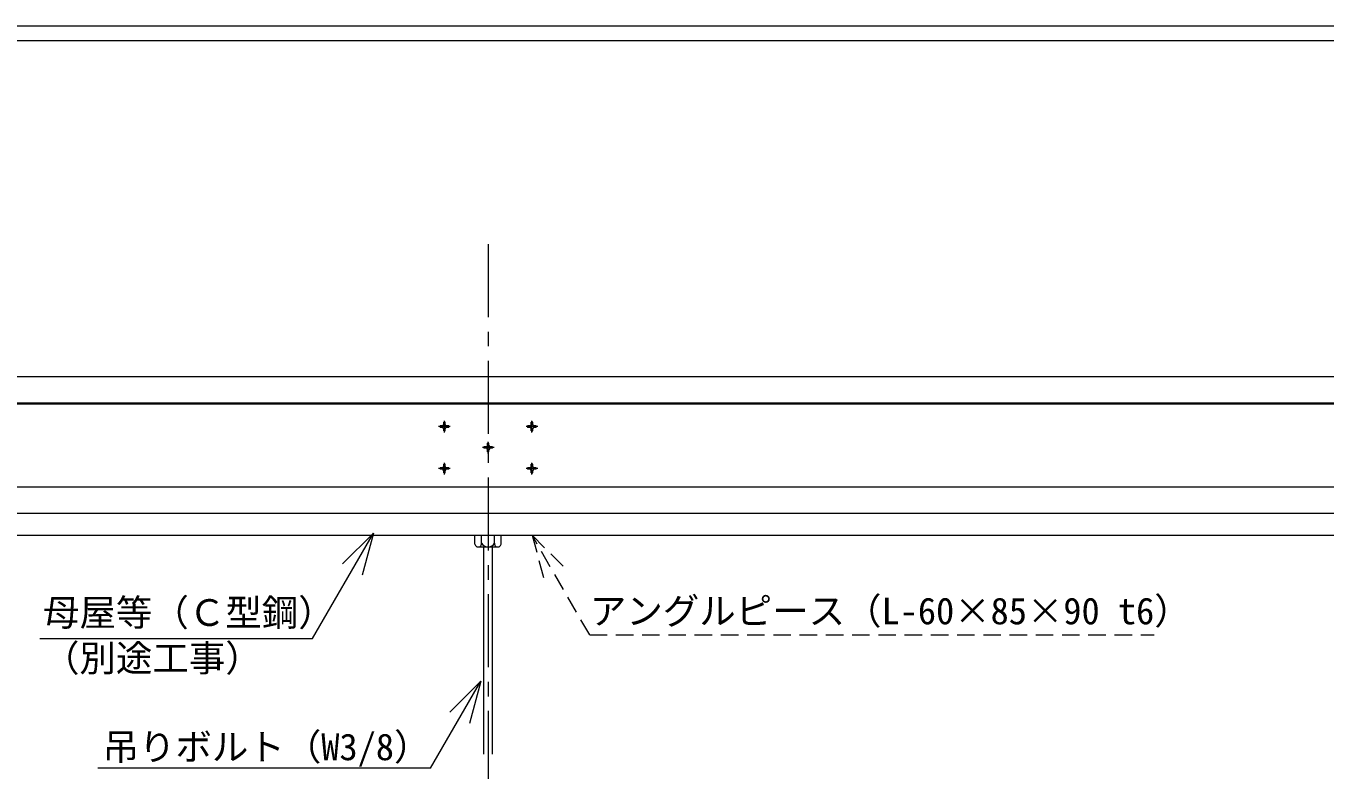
# Model space of a CAD drawing. Units: millimetres at full size, sheet at 1:10; details may follow other scales. Extents: x -2077 to 2023, y -1433 to 1417.
# Drawn here: x 391 to 1282, y -667 to -157 of the extents above; entities that cross this region are included whole.
import ezdxf
from ezdxf.enums import TextEntityAlignment as Align

# ---------------------------------------------------------------- set-up
doc = ezdxf.new("R2010")
doc.units = ezdxf.units.MM
doc.header["$LTSCALE"] = 10
doc.linetypes.add('CHAIN1', pattern=[8, 5, -1, 1, -1])
doc.linetypes.add('DASHED1', pattern=[1.8, 1.2, -0.6])
for name, color, linetype, lineweight in [('1-0_断面', 7, 'Continuous', 9), ('1-2_文字', 7, 'Continuous', 9), ('F-1_レイアウト', 7, 'Continuous', 9)]:
    doc.layers.add(name, color=color, linetype=linetype, lineweight=lineweight)
doc.styles.add('ＭＳ ゴシック', font='')
doc.styles.get('ＭＳ ゴシック').set_extended_font_data('MS Gothic')

msp = doc.modelspace()

# ---------------------------------------------------------------- linework, layer by layer
at = {"layer": '1-0_断面', "color": 4, "linetype": 'CHAIN1'}
msp.add_line((708.1, -306.45), (708.1, -1123.9), dxfattribs=at)
at = {"layer": '1-0_断面'}
for p, q in [((-316.22, -397.11), (1722.07, -397.11)), ((-316.22, -415.3), (1722.07, -415.3)), ((-316.22, -415.96), (1722.07, -415.96)), ((678.09, -435.53), (678.09, -427.53)), ((738.09, -435.53), (738.09, -427.53)), ((682.09, -431.53), (674.09, -431.53)), ((676.59, -431.03), (675.13, -431.03)), ((676.59, -432.03), (675.13, -432.03)), ((677.59, -430.03), (677.59, -428.57)), ((677.59, -434.49), (677.59, -433.03)), ((678.59, -430.03), (678.59, -428.57)), ((678.59, -434.49), (678.59, -433.03)), ((681.04, -431.03), (679.59, -431.03)), ((681.04, -432.03), (679.59, -432.03)), ((742.09, -431.53), (734.09, -431.53)), ((736.59, -431.03), (735.13, -431.03)), ((736.59, -432.03), (735.13, -432.03)), ((737.59, -430.03), (737.59, -428.57)), ((737.59, -434.49), (737.59, -433.03)), ((738.59, -430.03), (738.59, -428.57)), ((738.59, -434.49), (738.59, -433.03)), ((741.04, -431.03), (739.59, -431.03)), ((741.04, -432.03), (739.59, -432.03)), ((706.6, -445.4), (705.14, -445.4)), ((707.6, -444.4), (707.6, -442.94)), ((708.1, -449.9), (708.1, -441.9)), ((708.6, -444.4), (708.6, -442.94)), ((711.06, -445.4), (709.6, -445.4)), ((712.1, -445.9), (704.1, -445.9)), ((706.6, -446.4), (705.14, -446.4)), ((707.6, -448.86), (707.6, -447.4)), ((708.6, -448.86), (708.6, -447.4)), ((711.06, -446.4), (709.6, -446.4)), ((682.09, -460.26), (674.09, -460.26)), ((676.59, -459.76), (675.13, -459.76)), ((676.59, -460.76), (675.13, -460.76)), ((677.59, -458.76), (677.59, -457.31)), ((677.59, -463.22), (677.59, -461.76)), ((678.09, -464.26), (678.09, -456.26)), ((678.59, -458.76), (678.59, -457.31)), ((678.59, -463.22), (678.59, -461.76)), ((681.04, -459.76), (679.59, -459.76)), ((681.04, -460.76), (679.59, -460.76)), ((742.09, -460.26), (734.09, -460.26)), ((736.59, -459.76), (735.13, -459.76)), ((736.59, -460.76), (735.13, -460.76)), ((737.59, -458.76), (737.59, -457.31)), ((737.59, -463.22), (737.59, -461.76)), ((738.09, -464.26), (738.09, -456.26)), ((738.59, -458.76), (738.59, -457.31)), ((738.59, -463.22), (738.59, -461.76)), ((741.04, -459.76), (739.59, -459.76)), ((741.04, -460.76), (739.59, -460.76)), ((-316.22, -472.76), (1722.07, -472.76)), ((-316.22, -490.96), (1722.07, -490.96)), ((-316.22, -506.02), (1722.07, -506.02)), ((698.97, -511.99), (698.97, -506.02)), ((703.47, -511.52), (703.47, -506.02)), ((712.47, -511.52), (712.47, -506.02)), ((716.97, -511.99), (716.97, -506.02)), ((701.22, -514.02), (714.72, -514.02)), ((705.1, -656.02), (705.1, -514.02)), ((711.1, -656.02), (711.1, -514.02))]:
    msp.add_line(p, q, dxfattribs=at)
for centre, radius, start, end in [((678.09, -431.53), 3, 170.40593, 189.59407), ((676.59, -430.03), 1, 270, 0), ((676.59, -433.03), 1, 0, 90), ((678.09, -431.53), 3, 80.40593, 99.59407), ((678.09, -431.53), 3, 260.40593, 279.59407), ((679.59, -430.03), 1, 180, 270), ((679.59, -433.03), 1, 90, 180), ((678.09, -431.53), 3, 350.40593, 9.59407), ((738.09, -431.53), 3, 170.40593, 189.59407), ((736.59, -430.03), 1, 270, 0), ((736.59, -433.03), 1, 0, 90), ((738.09, -431.53), 3, 80.40593, 99.59407), ((738.09, -431.53), 3, 260.40593, 279.59407), ((739.59, -430.03), 1, 180, 270), ((739.59, -433.03), 1, 90, 180), ((738.09, -431.53), 3, 350.40593, 9.59407), ((708.1, -445.9), 3, 170.40593, 189.59407), ((706.6, -444.4), 1, 270, 0), ((708.1, -445.9), 3, 80.40593, 99.59407), ((709.6, -444.4), 1, 180, 270), ((708.1, -445.9), 3, 350.40593, 9.59407), ((706.6, -447.4), 1, 0, 90), ((708.1, -445.9), 3, 260.40593, 279.59407), ((709.6, -447.4), 1, 90, 180), ((678.09, -460.26), 3, 170.40593, 189.59407), ((676.59, -458.76), 1, 270, 0), ((676.59, -461.76), 1, 0, 90), ((678.09, -460.26), 3, 80.40593, 99.59407), ((678.09, -460.26), 3, 260.40593, 279.59407), ((679.59, -458.76), 1, 180, 270), ((679.59, -461.76), 1, 90, 180), ((678.09, -460.26), 3, 350.40593, 9.59407), ((738.09, -460.26), 3, 170.40593, 189.59407), ((736.59, -458.76), 1, 270, 0), ((736.59, -461.76), 1, 0, 90), ((738.09, -460.26), 3, 80.40593, 99.59407), ((738.09, -460.26), 3, 260.40593, 279.59407), ((739.59, -458.76), 1, 180, 270), ((739.59, -461.76), 1, 90, 180), ((738.09, -460.26), 3, 350.40593, 9.59407), ((701.22, -511.76), 2.26, 186.02525, 6.02561), ((707.97, -508.72), 5.3, 211.89079, 328.10922), ((714.72, -511.76), 2.26, 173.97441, 353.97475)]:
    msp.add_arc(centre, radius, start, end, dxfattribs=at)
at = {"layer": '1-2_文字'}
for p, q in [((587.68, -576.65), (629.35, -504.47)), ((629.35, -504.47), (608.14, -525.68)), ((629.35, -504.47), (621.59, -533.45)), ((400.62, -576.65), (587.68, -576.65)), ((703.01, -606.09), (681.8, -627.3)), ((668.59, -665.7), (440.46, -665.7))]:
    msp.add_line(p, q, dxfattribs=at)
at = {"layer": '1-2_文字', "linetype": 'DASHED1'}
for p, q in [((738.23, -506.02), (745.99, -535)), ((777.68, -574.35), (1164.87, -574.35))]:
    msp.add_line(p, q, dxfattribs=at)
msp.add_lwpolyline([(777.68, -574.35), (738.23, -506.02), (759.44, -527.23)], dxfattribs=at)
at = {"layer": '1-2_文字'}
msp.add_lwpolyline([(668.59, -665.7), (703.01, -606.09), (695.24, -635.07)], dxfattribs=at)
at = {"layer": 'F-1_レイアウト'}
for p, q in [((-677.43, -156.93), (2022.57, -156.93)), ((-677.43, -166.93), (2022.57, -166.93))]:
    msp.add_line(p, q, dxfattribs=at)

# ---------------------------------------------------------------- texts
at = {"layer": '1-2_文字', "style": 'ＭＳ ゴシック'}
for s, p in [('母屋等（Ｃ型鋼）', (402.77, -573.65)), ('アングルピース（L-60×85×90 t6）', (777.83, -572.53)), ('（別途工事）', (402.77, -604.86)), ('吊りボルト（W3/8）', (443.59, -665.7))]:
    msp.add_text(s, height=18.33, dxfattribs=at).set_placement(p, align=Align.BOTTOM_LEFT)

doc.saveas('drawing.dxf')
